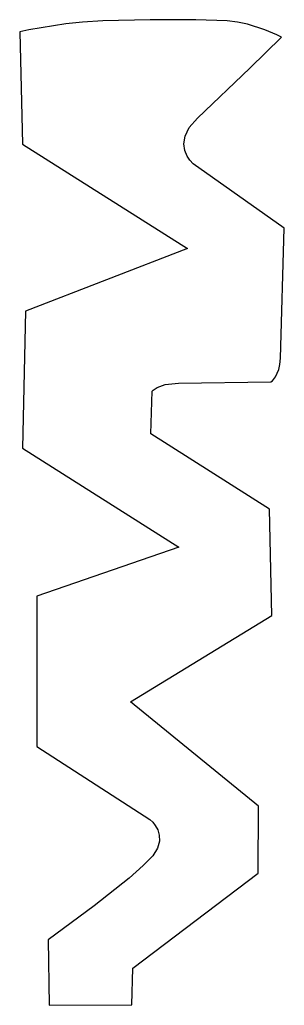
# Model space of a CAD drawing. Extents: x 80 to 131, y 53 to 244.
import ezdxf

# ---------------------------------------------------------------- set-up
doc = ezdxf.new("R2010")
doc.units = 0

msp = doc.modelspace()

# ---------------------------------------------------------------- linework, layer by layer
at = {"layer": 'Layer 1', "color": 7}
msp.add_lwpolyline([(79.678439, 242.071561), (80.230482, 220.265799), (112.15706, 200.024164), (80.782527, 187.87918), (80.230482, 161.28903), (110.50093, 142.05948), (82.990705, 132.58271), (82.990705, 103.41636), (104.88848, 89.24721), (105.440524, 88.722481), (105.936501, 88.097299), (106.406601, 87.257553), (106.721438, 86.223728), (106.751628, 85.01631), (106.367783, 83.655786), (105.44052, 82.16264), (103.619778, 80.274153), (100.8804, 77.871359), (94.0776, 72.467361), (85.198883, 65.87733), (85.382898, 53.1803), (101.39219, 53.2723), (101.57621, 60.35687), (125.86617, 78.85037), (125.95817, 91.82341), (101.11616, 112.06505), (128.53438, 128.8104), (128.07434, 149.42007), (105.07248, 164.04925), (105.3485, 172.32992), (105.544016, 172.561376), (106.291578, 173.07748), (107.832703, 173.610834), (110.40891, 173.89404), (128.35036, 174.17007), (128.624945, 174.384275), (129.235931, 175.124646), (129.86417, 176.537822), (130.085024, 177.542536), (130.19051, 178.77044), (130.92657, 203.980474), (113.26115, 216.493495), (112.6401, 217.174925), (112.11609, 217.978193), (111.674024, 219.046702), (111.482103, 220.348104), (111.708528, 221.850053), (112.5215, 223.520204), (114.08922, 225.326209), (124.233036, 235.055995), (130.37453, 241.05948), (129.486084, 241.496515), (127.131271, 242.485595), (123.775878, 243.543681), (121.868521, 243.947651), (119.88569, 244.187733), (113.768629, 244.399063), (104.968979, 244.429252), (95.807052, 244.200671), (91.815332, 243.965082), (88.603158, 243.635688), (81.415079, 242.474094), (79.678439, 242.071561), (79.678439, 242.071561)], dxfattribs=at)

doc.saveas('drawing.dxf')
